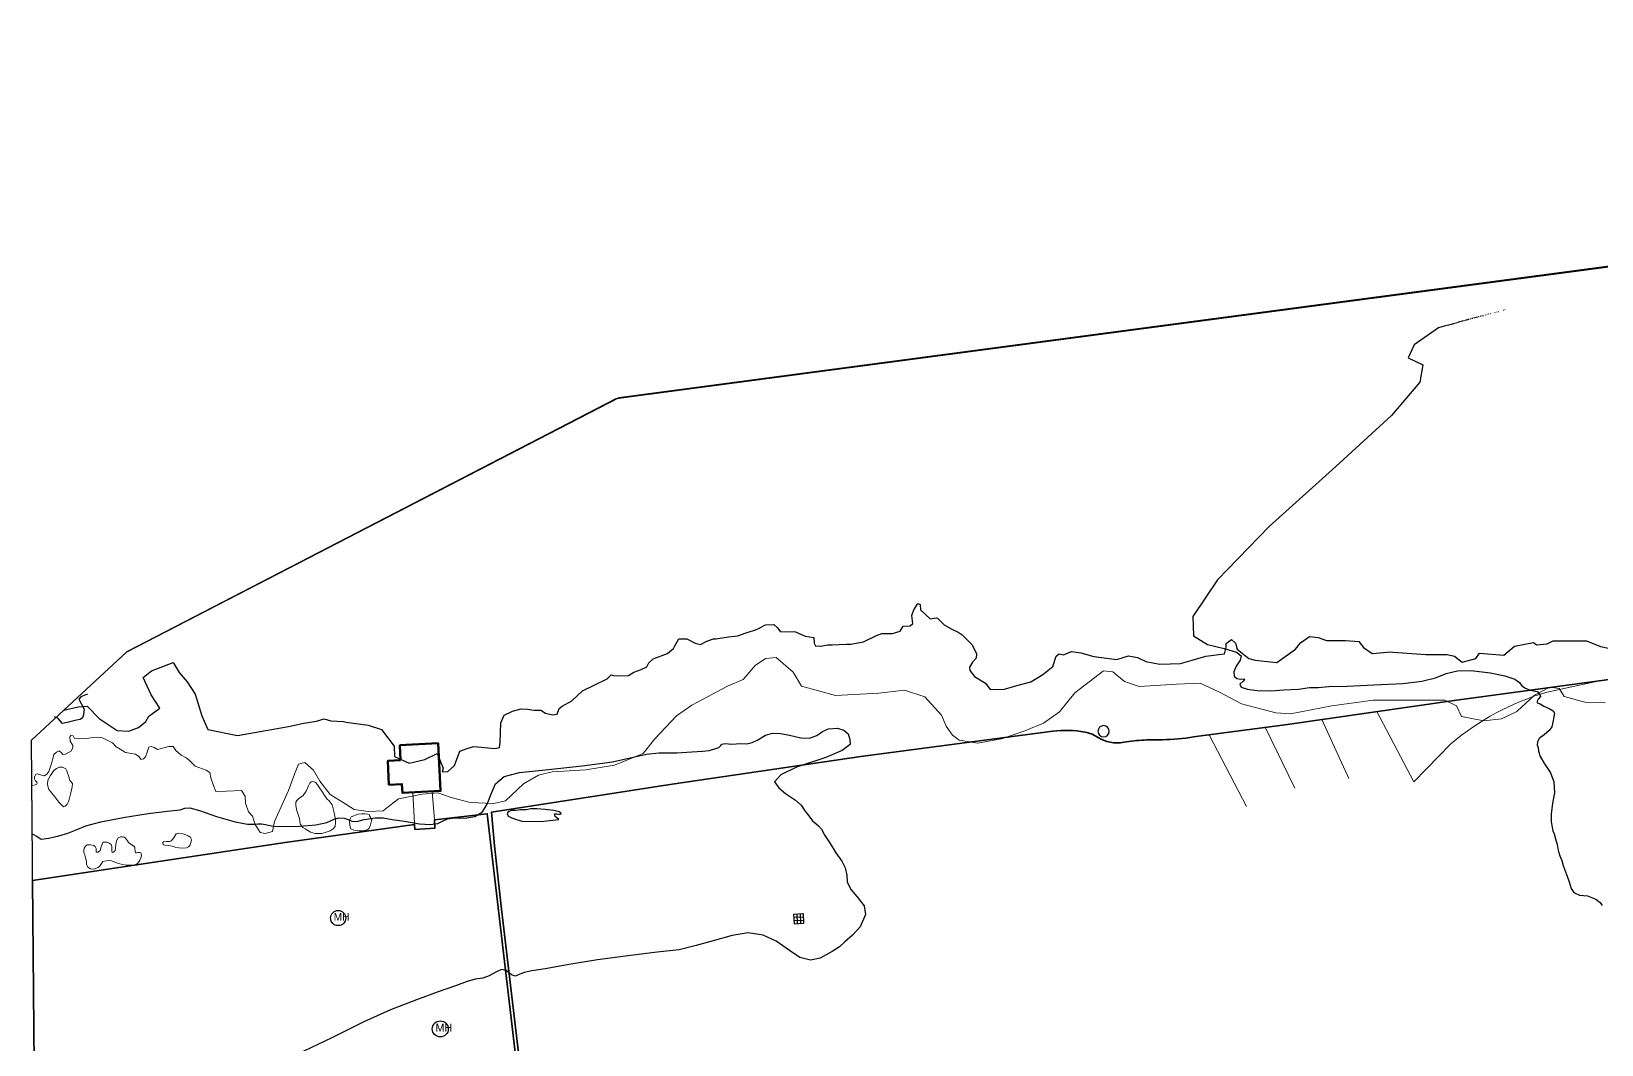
# Model space of a CAD drawing. Header units: metres. Extents: x 1167299 to 1168507, y 308548 to 309729.
# Drawn here: x 1167298.8 to 1167591.4, y 309511.1 to 309699.9 of the extents above; entities that cross this region are included whole.
import ezdxf

# ---------------------------------------------------------------- set-up
doc = ezdxf.new("R2010")
doc.units = ezdxf.units.M
for name, color, linetype in [('340_HVVBN-02_Sauer', 7, 'Continuous'), ('A-OBSTRUCTION', 7, 'Continuous'), ('C-CONC-PAD', 51, 'Continuous'), ('Contour_Line_Intermediate', 8, 'Continuous'), ('Contour_Line_Major', 9, 'Continuous'), ('U-CATCHBASIN', 3, 'Continuous'), ('U-MANHOLE', 5, 'Continuous')]:
    doc.layers.add(name, color=color, linetype=linetype)
for name, color, linetype, lineweight in [('B-OVERHANG', 3, 'Continuous', 50), ('R-PAVEMARK-LINE', 1, 'Continuous', 20), ('R-ROAD-ASPH', 5, 'Continuous', 35), ('R-WALK-CONC', 34, 'Continuous', 20), ('V-VEGETATION', 2, 'Continuous', 20)]:
    doc.layers.add(name, color=color, linetype=linetype, lineweight=lineweight)

# ---------------------------------------------------------------- blocks, each defined once
blk = doc.blocks.new('mh6')
blk.add_circle((0, 0), 1)
blk.add_text('MH', height=1).set_placement((-0.59, -0.33))
blk = doc.blocks.new('mh7')
blk.add_circle((0, 0), 1)
blk.add_text('MH', height=1).set_placement((-0.59, -0.33))
blk = doc.blocks.new('_U-CATCHBASIN')
for points in [[(-0.05, 0.05), (-0.05, -0.05)], [(-0.05, 0.05), (0.05, 0.05)], [(-0.046, 0.017), (0.046, 0.017)], [(-0.017, 0.046), (-0.017, -0.046)], [(0.017, 0.046), (0.017, -0.046)], [(0.05, 0.05), (0.05, -0.05)], [(-0.05, -0.05), (0.05, -0.05)], [(-0.046, -0.017), (0.046, -0.017)]]:
    blk.add_lwpolyline(points)

msp = doc.modelspace()

# ---------------------------------------------------------------- linework, layer by layer
at = {"layer": '340_HVVBN-02_Sauer'}
msp.add_lwpolyline([(1168201.19, 308819.89), (1168044.25, 308609.22), (1167858.22, 308547.87), (1167714.24, 308568), (1167619.79, 308599.36), (1167425.33, 309042.13), (1167299.92, 309440.53), (1167298.85, 309567.8), (1167316.71, 309584.36), (1167407.81, 309631.47), (1167407.81, 309631.47), (1167808.03, 309684.54), (1167921.69, 309699.85), (1168027.3, 309625.94), (1168114.83, 309675.82)], dxfattribs=at)
at = {"layer": 'A-OBSTRUCTION'}
msp.add_lwpolyline([(1167619.92, 309659.71), (1167408.32, 309631.58), (1167316.56, 309584.21), (1167304.92, 309573.42), (1167304.92, 309573.42), (1167307.56, 309573.99), (1167309.26, 309574.14), (1167311.47, 309571.85), (1167314.8, 309569.63), (1167317.02, 309569.48), (1167318.79, 309570.15), (1167320.19, 309571.26), (1167320.71, 309572.29), (1167322.78, 309573.77), (1167321.15, 309576.28), (1167319.68, 309579.46), (1167321.23, 309580.72), (1167325.29, 309582.27), (1167326.4, 309580.42), (1167327.88, 309578.65), (1167329.35, 309576.36), (1167330.61, 309572.37), (1167331.72, 309569.78), (1167337.26, 309568.67), (1167346.72, 309570.37), (1167349.6, 309570.96), (1167351.96, 309571.33), (1167353.37, 309571.77), (1167354.62, 309571.41), (1167356.99, 309571.26), (1167357.51, 309571.18), (1167361.57, 309570.59), (1167364.08, 309569.78), (1167366.45, 309566.68), (1167366.52, 309564.76), (1167369.25, 309563.5), (1167372.14, 309564.24), (1167374.43, 309565.35), (1167375.57, 309562.59), (1167375.37, 309561.9), (1167376.41, 309561.95), (1167377.69, 309563.08), (1167378.67, 309565.74), (1167379.86, 309566.18), (1167381.24, 309566.63), (1167382.71, 309566.53), (1167383.26, 309566.43), (1167385.18, 309566.28), (1167386.06, 309566.43), (1167386.16, 309567.37), (1167386.26, 309569.24), (1167386.31, 309571.01), (1167386.9, 309572.44), (1167388.33, 309573.18), (1167388.48, 309573.23), (1167390.1, 309573.67), (1167391.28, 309573.57), (1167392.52, 309573.42), (1167393.75, 309573.42), (1167394.63, 309572.83), (1167395.96, 309572.54), (1167396.8, 309572.64), (1167397.2, 309573.72), (1167397.74, 309574.16), (1167399.51, 309575.15), (1167401.51, 309577.02), (1167406.14, 309579.24), (1167406.83, 309579.98), (1167407.32, 309579.88), (1167407.86, 309579.78), (1167410.08, 309579.88), (1167411.06, 309580.47), (1167412.44, 309580.96), (1167413.48, 309581.5), (1167413.87, 309582.24), (1167414.71, 309582.98), (1167417.37, 309583.97), (1167418.45, 309584.9), (1167418.75, 309585.39), (1167419.49, 309586.72), (1167420.96, 309586.72), (1167422.54, 309585.89), (1167423.48, 309585.64), (1167424.66, 309586.28), (1167425.94, 309586.68), (1167426.38, 309586.72), (1167428.7, 309587.07), (1167430.37, 309587.27), (1167432.74, 309588.05), (1167433.62, 309588.3), (1167434.46, 309588.69), (1167435.59, 309589.29), (1167437.17, 309589.38), (1167437.86, 309588.74), (1167438.35, 309588.05), (1167441.21, 309588.01), (1167443.03, 309587.17), (1167444.61, 309586.92), (1167444.66, 309585.89), (1167444.9, 309585.39), (1167445.94, 309585.3), (1167447.17, 309585.59), (1167448.01, 309585.59), (1167450.62, 309585.69), (1167451.6, 309585.69), (1167452.14, 309585.79), (1167453.84, 309586.13), (1167456.31, 309587.32), (1167457.29, 309587.66), (1167459.26, 309587.66), (1167460.69, 309588.1), (1167461.23, 309589.04), (1167462.56, 309589.09), (1167463.05, 309589.53), (1167462.86, 309591.01), (1167463.25, 309592.09), (1167463.99, 309593.28), (1167464.43, 309593.08), (1167464.48, 309592.09), (1167466.31, 309590.42), (1167467.44, 309590.62), (1167467.64, 309590.52), (1167468.92, 309589.29), (1167470.34, 309588.5), (1167471.53, 309587.91), (1167472.27, 309587.46), (1167473.35, 309586.33), (1167474.04, 309585.64), (1167474.73, 309584.36), (1167474.93, 309583.92), (1167474.88, 309583.08), (1167474.19, 309582.34), (1167473.65, 309581.4), (1167473.69, 309580.76), (1167474.53, 309579.68), (1167476.6, 309578.4), (1167477.49, 309577.22), (1167480.12, 309577.32), (1167482.44, 309578.01), (1167485.05, 309578.65), (1167487.27, 309580.07), (1167489.14, 309581.55), (1167489.78, 309583.47), (1167490.32, 309583.92), (1167491.16, 309583.72), (1167492.63, 309584.31), (1167494.36, 309584.06), (1167496.77, 309583.42), (1167501.09, 309582.86), (1167503.24, 309583.52), (1167504.94, 309583.23), (1167506.49, 309582.49), (1167509.07, 309581.97), (1167512.92, 309582.12), (1167515.13, 309582.71), (1167517.65, 309583.45), (1167520.08, 309583.74), (1167521.12, 309583.89), (1167521.41, 309585.15), (1167521.41, 309585.81), (1167522.45, 309586.55), (1167523.19, 309585.89), (1167523.48, 309584.78), (1167525.63, 309583.01), (1167526.81, 309582.71), (1167530.8, 309582.27), (1167530.87, 309582.27), (1167534.38, 309584.78), (1167535.27, 309585.96), (1167536.97, 309587.14), (1167538.59, 309586.92), (1167540.14, 309586.4), (1167543.69, 309586.4), (1167546.13, 309586.18), (1167547.02, 309585.07), (1167548.64, 309583.97), (1167549.38, 309584.04), (1167552.11, 309584.26), (1167552.56, 309584.19), (1167558.64, 309583.78), (1167562.63, 309583.78), (1167563.96, 309583.45), (1167565.4, 309582.34), (1167567.95, 309583.01), (1167568.62, 309584), (1167573.16, 309583.67), (1167575.16, 309585.33), (1167578.7, 309586), (1167579.26, 309585.55), (1167581.25, 309585.78), (1167582.36, 309586.33), (1167583.58, 309586.33), (1167588.35, 309586.33), (1167588.57, 309586.33), (1167591.15, 309585.24), (1167592.67, 309584.98)], dxfattribs=at)
msp.add_lwpolyline([(1167367.64, 309564.09), (1167365.23, 309563.96), (1167365.47, 309559.51), (1167367.88, 309559.64), (1167367.96, 309557.97), (1167375.08, 309558.35), (1167374.61, 309567.23), (1167367.49, 309566.85), (1167367.64, 309564.09)], close=True, dxfattribs=at)
at = {"layer": 'B-OVERHANG'}
msp.add_lwpolyline([(1167367.64, 309564.09), (1167365.23, 309563.96), (1167365.47, 309559.51), (1167367.88, 309559.64), (1167367.96, 309557.97), (1167375.08, 309558.35), (1167374.61, 309567.23), (1167367.49, 309566.85)], close=True, dxfattribs=at)
at = {"layer": 'C-CONC-PAD'}
msp.add_lwpolyline([(1167498.61, 309570.53, 1), (1167498.61, 309568.42), (1167498.61, 309568.42, 1), (1167498.61, 309570.53)], format="xyb", close=True, dxfattribs=at)
at = {"layer": 'Contour_Line_Intermediate', "elevation": 74.98}
for points in [[(1167565, 309645.73), (1167564.74, 309645.66)], [(1167565.21, 309645.79), (1167565.02, 309645.74)], [(1167565.53, 309645.88), (1167565.37, 309645.84)], [(1167565.86, 309645.96), (1167565.68, 309645.92)], [(1167566.18, 309646.05), (1167565.99, 309646)], [(1167566.51, 309646.14), (1167566.3, 309646.09)], [(1167566.72, 309646.2), (1167566.6, 309646.17)], [(1167567.04, 309646.29), (1167566.91, 309646.26)], [(1167567.37, 309646.38), (1167567.22, 309646.34)], [(1167567.69, 309646.46), (1167567.53, 309646.42)], [(1167568.02, 309646.55), (1167567.84, 309646.51)], [(1167568.23, 309646.61), (1167568.14, 309646.59)], [(1167568.55, 309646.7), (1167568.45, 309646.67)], [(1167568.88, 309646.79), (1167568.76, 309646.76)], [(1167569.2, 309646.88), (1167569.07, 309646.84)], [(1167569.38, 309646.93), (1167569.41, 309646.94)], [(1167569.68, 309647.01), (1167569.74, 309647.02)], [(1167570.06, 309647.11), (1167569.99, 309647.09)], [(1167570.39, 309647.2), (1167570.3, 309647.18)], [(1167570.71, 309647.29), (1167570.61, 309647.26)], [(1167570.92, 309647.35), (1167570.92, 309647.35)], [(1167571.22, 309647.43), (1167571.25, 309647.44)], [(1167571.53, 309647.51), (1167571.57, 309647.52)], [(1167571.84, 309647.6), (1167571.9, 309647.61)], [(1167572.15, 309647.68), (1167572.22, 309647.7)], [(1167573.07, 309647.93), (1167573.08, 309647.94)], [(1167573.38, 309648.02), (1167573.41, 309648.03)], [(1167574.92, 309648.44), (1167574.92, 309648.44)], [(1167561, 309644.64), (1167556.46, 309641.46), (1167555.33, 309639.02), (1167558.08, 309637.73), (1167557.49, 309634.5), (1167552.25, 309628.31), (1167541.86, 309618.78), (1167529.45, 309607.62), (1167519.81, 309597.71), (1167515.2, 309590.84), (1167515.38, 309587.22), (1167517.96, 309585.63), (1167521.09, 309584.87), (1167523.37, 309584.21), (1167524.22, 309583.55), (1167524.07, 309582.7), (1167523.29, 309581.62), (1167522.88, 309580.53), (1167522.92, 309579.73), (1167523.45, 309579.27), (1167524.11, 309579.17), (1167524.79, 309579.24), (1167524.88, 309579.13), (1167524.58, 309578.78), (1167524, 309578.22), (1167524.25, 309577.69), (1167525.38, 309577.29), (1167527.22, 309577.06), (1167529.83, 309576.99), (1167532.18, 309577.17), (1167534.89, 309577.29), (1167536.95, 309577.6), (1167538.55, 309577.65), (1167540.54, 309577.8), (1167543.98, 309577.85), (1167548.96, 309578.15), (1167554.37, 309578.39), (1167557.92, 309578.82), (1167560.43, 309579.43), (1167562.43, 309580.26), (1167564.56, 309580.74), (1167567.11, 309580.81), (1167570.6, 309580.37), (1167573.36, 309579.81), (1167575.21, 309579.17), (1167576.07, 309578.55), (1167576.52, 309577.94), (1167577.18, 309577.47), (1167578.08, 309577.11), (1167579.38, 309576.85), (1167579.8, 309576.41), (1167580.01, 309575.93), (1167579.55, 309575.43), (1167579.37, 309575.09), (1167579.4, 309574.79), (1167579.92, 309574.56), (1167580.63, 309574.15), (1167581.63, 309573.74), (1167582.34, 309573.3), (1167582.58, 309572.82), (1167582.47, 309572.15), (1167582.27, 309571.18), (1167582.1, 309570.31), (1167581.6, 309569.6), (1167580.66, 309568.82), (1167579.74, 309568.11), (1167579.43, 309567.47), (1167579.39, 309566.91), (1167579.59, 309566.45), (1167579.6, 309565.77), (1167579.92, 309564.76), (1167580.76, 309563.42), (1167581.83, 309561.71), (1167582.47, 309560.03), (1167582.6, 309558.02), (1167582.26, 309556.05), (1167582.01, 309554.04), (1167581.98, 309552.57), (1167582.17, 309551.58), (1167582.28, 309550.93), (1167582.57, 309550.34), (1167582.78, 309549.45), (1167583.12, 309548.37), (1167583.3, 309547.28), (1167583.6, 309546.28), (1167583.97, 309545.39), (1167584.19, 309544.48), (1167584.54, 309543.58), (1167584.99, 309542.48), (1167585.35, 309541.41), (1167585.68, 309540.15), (1167586.22, 309539.41), (1167587.24, 309538.96), (1167588.78, 309538.8), (1167590.28, 309538.18), (1167591.14, 309537.55), (1167591.49, 309537)], [(1167562.51, 309645.05), (1167561.01, 309644.64)], [(1167562.84, 309645.14), (1167562.6, 309645.08)], [(1167564.02, 309645.46), (1167562.88, 309645.15)], [(1167564.35, 309645.55), (1167564.14, 309645.5)], [(1167564.67, 309645.64), (1167564.45, 309645.58)]]:
    msp.add_lwpolyline(points, dxfattribs=at)
at = {"layer": 'Contour_Line_Major', "elevation": 74.68}
for points in [[(1167309.29, 309576.41), (1167308.03, 309575.88), (1167307.7, 309575.48), (1167308.6, 309573.74), (1167308.65, 309573.5), (1167308.62, 309573.07), (1167308.56, 309572.56), (1167308.35, 309571.99), (1167307.92, 309571.65), (1167307.25, 309571.55), (1167306.48, 309571.38), (1167305.52, 309571.12), (1167304.64, 309570.93), (1167303.85, 309571.84), (1167303.15, 309572.14)], [(1167299, 309550.39), (1167299.93, 309549.89), (1167300.68, 309549.37), (1167302.12, 309549.58), (1167303.93, 309550), (1167305.65, 309550.51), (1167307.16, 309551.1), (1167309.01, 309551.83), (1167311.77, 309552.57), (1167315.94, 309553.39), (1167320.59, 309554.14), (1167324.16, 309554.57), (1167326.54, 309554.82), (1167327.43, 309555.16), (1167328.35, 309555.2), (1167330.15, 309554.73), (1167333.34, 309553.62), (1167336.82, 309552.61), (1167339.08, 309552.17), (1167340.35, 309552.18), (1167341.04, 309552.24), (1167341.7, 309552.21), (1167342.48, 309552.12), (1167343.03, 309551.97), (1167343.91, 309551.78), (1167345.68, 309551.7), (1167348.78, 309551.8), (1167351.85, 309552.05), (1167353.86, 309552.46), (1167355.27, 309553.07), (1167356.15, 309553.35), (1167357.11, 309553.28), (1167357.89, 309553.06), (1167358.57, 309552.69), (1167359.5, 309552.67), (1167360.86, 309553.03), (1167362.87, 309553.35), (1167364.37, 309553.37), (1167366.09, 309553.05), (1167368.36, 309552.7), (1167371.13, 309552.23), (1167373.17, 309552.1), (1167374.57, 309552.28), (1167375.43, 309552.74), (1167376.39, 309553.17), (1167377.65, 309553.34), (1167379.61, 309553.27), (1167381.47, 309553.61), (1167382.89, 309554.48), (1167383.79, 309555.86), (1167384.54, 309557.96), (1167385.29, 309559.65), (1167386.9, 309561.06), (1167389.81, 309561.81), (1167395.2, 309562.33), (1167401.47, 309563.05), (1167407.1, 309563.76), (1167410.98, 309564.64), (1167413.47, 309565.2), (1167415.77, 309565.47), (1167419.11, 309565.45), (1167421.91, 309565.65), (1167423.85, 309565.79), (1167425.12, 309565.9), (1167426.19, 309566.17), (1167426.92, 309566.43), (1167427.28, 309566.79), (1167427.49, 309567.06), (1167428.11, 309567.18), (1167429.33, 309567.09), (1167430.93, 309567.16), (1167432.11, 309567.11), (1167433.15, 309567.37), (1167434.19, 309567.88), (1167435.63, 309568.72), (1167436.9, 309569.11), (1167438.49, 309569.04), (1167440.11, 309568.74), (1167442.22, 309568.22), (1167443.84, 309568.18), (1167445.18, 309568.67), (1167446.21, 309569.43), (1167447.37, 309569.9), (1167449.03, 309570.04), (1167450.23, 309569.67), (1167451.01, 309568.97), (1167451.31, 309567.93), (1167451.38, 309566.98), (1167449.92, 309565.86), (1167446.83, 309564.61), (1167441.41, 309562.77), (1167438.49, 309561.37), (1167437.31, 309560.02), (1167438.08, 309558.93), (1167439.37, 309557.86), (1167441.2, 309556.61), (1167442.25, 309555.69), (1167442.97, 309554.67), (1167443.7, 309553.73), (1167444.38, 309552.79), (1167445.03, 309552.23), (1167445.49, 309551.86), (1167446.06, 309551.24), (1167446.67, 309550.06), (1167447.64, 309548.57), (1167448.7, 309546.83), (1167449.85, 309545.27), (1167450.43, 309544.01), (1167450.74, 309542.68), (1167450.83, 309541.35), (1167451.6, 309539.94), (1167452.6, 309538.71), (1167454, 309536.96), (1167454.23, 309535.33), (1167453.22, 309533.06), (1167451.8, 309531.47), (1167450.41, 309530.24), (1167449.41, 309529.33), (1167448.05, 309528.45), (1167445.82, 309527.2), (1167444, 309526.83), (1167442.04, 309527.32), (1167440.07, 309528.64), (1167437.59, 309530.38), (1167435.19, 309531.5), (1167432.41, 309531.89), (1167429.43, 309531.45), (1167425.84, 309530.43), (1167422.67, 309529.56), (1167419.53, 309528.78), (1167415.45, 309528.29), (1167410.44, 309527.7), (1167404.31, 309526.88), (1167399.04, 309526.03), (1167394.57, 309525.22), (1167392.08, 309524.82), (1167390.65, 309524.55), (1167389.86, 309524.19), (1167389.03, 309523.85), (1167388.27, 309524.08), (1167387.31, 309524.88), (1167386.43, 309525.08), (1167385.35, 309524.58), (1167384.13, 309523.92), (1167382.94, 309523.5), (1167381.5, 309523.26), (1167380.01, 309522.85), (1167377.87, 309522.05), (1167374.65, 309520.92), (1167370.6, 309519.42), (1167365.74, 309517.55), (1167360.79, 309515.35), (1167354.81, 309512.37), (1167348.3, 309509.23)]]:
    msp.add_lwpolyline(points, dxfattribs=at)
msp.add_lwpolyline([(1167397.08, 309553.06), (1167396.45, 309553.61), (1167396.28, 309554.08), (1167396.75, 309554.1), (1167397.11, 309554.02), (1167397.42, 309554.04), (1167397.53, 309554.21), (1167397.15, 309554.47), (1167396.17, 309554.73), (1167394.54, 309554.92), (1167393.02, 309555.04), (1167391.92, 309555), (1167391.03, 309554.82), (1167389.99, 309554.85), (1167389.08, 309554.73), (1167388.2, 309554.69), (1167387.7, 309554.47), (1167387.47, 309554.14), (1167387.69, 309553.67), (1167388.65, 309553.23), (1167390.24, 309552.72), (1167393.77, 309552.67), (1167397.08, 309553.06)], close=True, dxfattribs=at)
at = {"layer": 'R-PAVEMARK-LINE'}
for points in [[(1167581.22, 309576.76), (1167591.02, 309578.87)], [(1167549.51, 309573.15), (1167556.39, 309560.06)], [(1167528.73, 309570.21), (1167534.24, 309558.88)], [(1167539.23, 309571.67), (1167544.31, 309560.68)], [(1167518.24, 309568.8), (1167525.22, 309555.43)], [(1167556.39, 309560.06), (1167563.28, 309567.1)]]:
    msp.add_lwpolyline(points, dxfattribs=at)
msp.add_lwpolyline([(1167581.22, 309576.76, 0.105896), (1167563.28, 309567.1)], format="xyb", dxfattribs=at)
at = {"layer": 'R-ROAD-ASPH'}
msp.add_lwpolyline([(1167391.85, 309490.69), (1167386.43, 309536.32), (1167385.1, 309548.11), (1167384.59, 309554.41), (1167418.24, 309559.61), (1167453.36, 309564.78), (1167489.17, 309569.47, -0.078405), (1167495.11, 309569.31), (1167495.11, 309569.31, -0.097104), (1167497.45, 309568.39), (1167497.45, 309568.39, 0.189037), (1167502.37, 309567.41), (1167502.37, 309567.41, -0.033866), (1167506.18, 309567.83), (1167506.18, 309567.83, -0.010183), (1167509.58, 309567.9), (1167509.58, 309567.9, 0.043775), (1167515.36, 309568.41), (1167532.88, 309570.76), (1167563.91, 309575.21), (1167614.79, 309582.07)], format="xyb", dxfattribs=at)
msp.add_lwpolyline([(1167299.07, 309541.67), (1167346.13, 309548.76), (1167370.25, 309552.12), (1167370.3, 309551.19), (1167374, 309551.39), (1167373.92, 309552.94), (1167383.79, 309554.1), (1167391.23, 309490.59), (1167373.34, 309487.6), (1167350.71, 309484.27), (1167331.61, 309480.64), (1167299.65, 309472.97), (1167299.07, 309541.67)], close=True, dxfattribs=at)
at = {"layer": 'R-WALK-CONC'}
msp.add_lwpolyline([(1167369.93, 309558.08), (1167370.3, 309551.19), (1167374, 309551.39), (1167373.92, 309552.94), (1167373.5, 309558.27), (1167369.93, 309558.08)], close=True, dxfattribs=at)
at = {"layer": 'V-VEGETATION'}
msp.add_lwpolyline([(1167706.56, 309671.09), (1167407.81, 309631.47), (1167316.71, 309584.36), (1167298.85, 309567.8), (1167298.92, 309559.39), (1167299.59, 309559.48), (1167299.83, 309559.58), (1167299.9, 309559.83), (1167299.85, 309560.01), (1167299.63, 309560.25), (1167299.43, 309560.6), (1167299.41, 309560.94), (1167299.55, 309561.25), (1167299.69, 309561.49), (1167299.92, 309561.53), (1167300.28, 309561.39), (1167301.23, 309561.17), (1167301.75, 309561.46), (1167302.11, 309561.95), (1167302.47, 309563.08), (1167302.82, 309564.32), (1167303.05, 309565.13), (1167303.54, 309565.55), (1167304.03, 309565.84), (1167304.48, 309565.45), (1167304.71, 309565.13), (1167305.23, 309565.22), (1167306.3, 309565.85), (1167306.59, 309566.5), (1167306.59, 309566.82), (1167306.08, 309567.6), (1167306.04, 309568.41), (1167306.17, 309568.71), (1167306.66, 309568.61), (1167306.89, 309568.12), (1167307.7, 309568.03), (1167309.1, 309568.12), (1167310.33, 309568.28), (1167311.24, 309568.35), (1167312.12, 309568.22), (1167313.95, 309567.34), (1167314.63, 309566.59), (1167315.37, 309566.11), (1167316.41, 309565.52), (1167318.23, 309565.23), (1167318.88, 309564.74), (1167319.3, 309564.23), (1167319.76, 309564.32), (1167320.12, 309564.71), (1167320.41, 309565.59), (1167320.7, 309566.53), (1167321.16, 309566.66), (1167321.74, 309566.43), (1167322.36, 309566.07), (1167324.45, 309566.63), (1167325.23, 309566.63), (1167325.75, 309565.9), (1167326.73, 309565.02), (1167327.67, 309564.55), (1167328.24, 309564.08), (1167329.38, 309562.99), (1167331.41, 309562.21), (1167332.08, 309561.8), (1167332.29, 309560.81), (1167332.76, 309559.36), (1167333.23, 309558.27), (1167334.01, 309558.16), (1167335.2, 309558.32), (1167337.97, 309558.41), (1167338.65, 309557.37), (1167338.75, 309556.07), (1167339.27, 309554.46), (1167340.05, 309553.63), (1167340.52, 309552.13), (1167341.45, 309550.62), (1167342.39, 309550.41), (1167343.79, 309550.78), (1167344.15, 309552.64), (1167346.77, 309558.41), (1167347.85, 309561.48), (1167348.6, 309563.31), (1167349.76, 309563.64), (1167351.43, 309562.23), (1167352.59, 309560.15), (1167354.5, 309557.66), (1167356.91, 309556.17), (1167358.99, 309554.92), (1167361.57, 309554.5), (1167364.39, 309554.67), (1167365.64, 309555.67), (1167367.22, 309556.91), (1167371.63, 309557.74), (1167374.54, 309557.99), (1167377.03, 309557.16), (1167380.61, 309556.17), (1167385.01, 309556), (1167387.17, 309556.5), (1167390.52, 309559.68), (1167393.34, 309561.26), (1167395.84, 309561.92), (1167402.16, 309562.26), (1167407.48, 309563.17), (1167412.8, 309565.33), (1167414.98, 309568.08), (1167419.05, 309572.32), (1167421.88, 309574.31), (1167428.53, 309577.88), (1167431.44, 309579.13), (1167433.69, 309581.71), (1167435.6, 309583.04), (1167437.59, 309583.2), (1167440.75, 309580.46), (1167442.33, 309577.88), (1167448.65, 309576.14), (1167456.71, 309576.55), (1167461.48, 309577.14), (1167465.31, 309575.89), (1167468.38, 309572.49), (1167469.3, 309570.41), (1167470.46, 309568.75), (1167471.71, 309567.83), (1167475.12, 309567.25), (1167479.61, 309568.08), (1167483.93, 309569.58), (1167487.42, 309570.99), (1167490.41, 309573.07), (1167493.24, 309576.64), (1167498.56, 309580.71), (1167500.31, 309580.54), (1167502.47, 309578.72), (1167505.21, 309577.8), (1167512.2, 309578.22), (1167516.59, 309578.45), (1167520.22, 309576.75), (1167524.27, 309574.61), (1167530.68, 309572.91), (1167533.45, 309572.69), (1167541.13, 309574.19), (1167548.81, 309575.25), (1167556.71, 309575.27), (1167562.19, 309575.27), (1167564.33, 309574.2), (1167565.27, 309572.2), (1167569.41, 309571.4), (1167572.76, 309571.8), (1167575.57, 309573.13), (1167578.91, 309576.21), (1167581.72, 309577.68), (1167583.46, 309577.41), (1167584.39, 309575.94), (1167588.27, 309574.87), (1167592.02, 309574.74)], dxfattribs=at)
for points in [[(1167306.53, 309559.76), (1167306.42, 309559.09), (1167306.15, 309557.78), (1167305.93, 309557.03), (1167305.78, 309556.4), (1167305.52, 309555.87), (1167305.14, 309555.5), (1167304.81, 309555.39), (1167303.95, 309556.28), (1167303.2, 309557.26), (1167302.38, 309558.23), (1167302.04, 309558.75), (1167301.82, 309559.61), (1167301.93, 309560.36), (1167302.41, 309561.22), (1167303.05, 309562.15), (1167303.54, 309562.56), (1167304.02, 309562.75), (1167304.62, 309562.75), (1167305.26, 309562.45), (1167305.48, 309562.12), (1167305.59, 309561.67), (1167305.78, 309561.22), (1167305.97, 309560.55), (1167306.04, 309560.32), (1167306.53, 309559.76)], [(1167354.87, 309555.74), (1167355.24, 309554.28), (1167355.5, 309553.05), (1167355.5, 309552.46), (1167355.43, 309551.71), (1167355.09, 309551.3), (1167354.49, 309550.89), (1167353.6, 309550.6), (1167352.97, 309550.45), (1167351.74, 309550.45), (1167350.84, 309550.67), (1167349.83, 309551.27), (1167349.42, 309551.53), (1167349.01, 309552.09), (1167348.94, 309552.24), (1167348.79, 309553.24), (1167348.6, 309553.8), (1167348.23, 309554.92), (1167348.12, 309555.7), (1167348.12, 309556.26), (1167348.27, 309556.59), (1167348.64, 309556.89), (1167349.46, 309557.53), (1167350.06, 309558.34), (1167350.47, 309559.28), (1167350.73, 309559.8), (1167350.95, 309560.06), (1167351.33, 309560.1), (1167351.85, 309559.91), (1167352.93, 309558.31), (1167353.49, 309557.41), (1167353.86, 309556.89), (1167354.31, 309556.52), (1167354.87, 309555.74)], [(1167362.27, 309553.06), (1167362.05, 309552.06), (1167361.75, 309551.42), (1167361.6, 309551.2), (1167361.41, 309551.13), (1167360.67, 309550.94), (1167359.99, 309550.94), (1167358.91, 309551.05), (1167358.35, 309551.27), (1167358.24, 309551.61), (1167358.13, 309552.51), (1167358.13, 309552.73), (1167358.24, 309553.18), (1167358.43, 309553.51), (1167359.73, 309554), (1167360.41, 309554.07), (1167360.97, 309554.07), (1167361.53, 309554), (1167361.82, 309553.88), (1167361.82, 309553.74), (1167362.27, 309553.06)], [(1167318.1, 309547.86), (1167318.1, 309547.63), (1167318.17, 309547.12), (1167318.26, 309546.85), (1167318.41, 309546.85), (1167318.67, 309546.87), (1167319.02, 309546.9), (1167319.21, 309546.84), (1167319.29, 309546.71), (1167319.37, 309546.24), (1167319.24, 309545.87), (1167319.07, 309545.46), (1167318.86, 309545.14), (1167318.61, 309544.84), (1167318.42, 309544.72), (1167317.87, 309544.53), (1167316.57, 309544.54), (1167315.76, 309544.64), (1167314.5, 309545.03), (1167313.8, 309545.32), (1167313.2, 309545.38), (1167312.87, 309545.35), (1167312.17, 309545.21), (1167311.76, 309544.64), (1167311.56, 309544.26), (1167311.3, 309544.09), (1167310.45, 309543.79), (1167309.85, 309543.83), (1167309.36, 309544.16), (1167309.31, 309544.26), (1167309.13, 309544.73), (1167309.1, 309545.18), (1167308.93, 309545.9), (1167308.79, 309546.39), (1167308.61, 309546.88), (1167308.6, 309547.26), (1167308.68, 309547.71), (1167308.9, 309548.09), (1167309.26, 309548.31), (1167309.83, 309548.29), (1167310.45, 309548.16), (1167310.73, 309547.97), (1167310.91, 309547.64), (1167310.92, 309547.37), (1167310.92, 309546.92), (1167311.3, 309546.92), (1167311.63, 309547.28), (1167311.82, 309547.96), (1167312.14, 309548.73), (1167312.24, 309548.78), (1167312.5, 309548.83), (1167312.99, 309548.81), (1167313.34, 309548.65), (1167313.72, 309548.39), (1167313.82, 309548.02), (1167313.86, 309547.58), (1167313.86, 309547.14), (1167313.88, 309546.93), (1167313.91, 309546.87), (1167314.13, 309546.96), (1167314.43, 309547.26), (1167314.5, 309547.61), (1167314.59, 309548.43), (1167314.7, 309549.08), (1167315.04, 309549.63), (1167315.43, 309549.78), (1167315.81, 309549.82), (1167316.13, 309549.76), (1167316.35, 309549.54), (1167316.74, 309549.08), (1167316.97, 309548.73), (1167317.84, 309548.09), (1167317.99, 309548.05), (1167318.1, 309547.86)], [(1167328.67, 309549.15), (1167328.57, 309548.74), (1167328.38, 309548.2), (1167328.1, 309547.93), (1167327.72, 309547.78), (1167327.1, 309547.68), (1167326.31, 309547.78), (1167325.61, 309547.89), (1167325.05, 309548.08), (1167324.42, 309548.19), (1167323.75, 309548.27), (1167323.39, 309548.33), (1167323.34, 309548.66), (1167323.34, 309548.77), (1167323.44, 309548.84), (1167323.99, 309548.93), (1167324.67, 309548.95), (1167324.86, 309549.06), (1167325.13, 309549.3), (1167325.43, 309549.77), (1167325.61, 309550.07), (1167325.81, 309550.33), (1167326.04, 309550.45), (1167326.27, 309550.5), (1167327.04, 309550.33), (1167327.62, 309550.15), (1167328.07, 309549.99), (1167328.38, 309549.82), (1167328.51, 309549.71), (1167328.56, 309549.55), (1167328.59, 309549.46), (1167328.67, 309549.15)]]:
    msp.add_lwpolyline(points, close=True, dxfattribs=at)

# ---------------------------------------------------------------- block references
at = {"layer": 'U-CATCHBASIN', "xscale": 17.94311506892082, "yscale": 17.94311506892082, "zscale": 17.94311506892082, "rotation": 2.976937294145009}
msp.add_blockref('_U-CATCHBASIN', (1167441.78, 309534.56), dxfattribs=at)
at = {"layer": 'U-MANHOLE'}
for name, p, xscale, yscale, zscale in [('mh6', (1167356, 309534.67, 266.04), 1.413309446378065, 1.413309446378065, 1.413309446378065), ('mh7', (1167375.03, 309514.01, 281.17), 1.49076259937637, 1.49076259937637, 1.49076259937637)]:
    msp.add_blockref(name, p, dxfattribs=dict(at, xscale=xscale, yscale=yscale, zscale=zscale))

doc.saveas('drawing.dxf')
